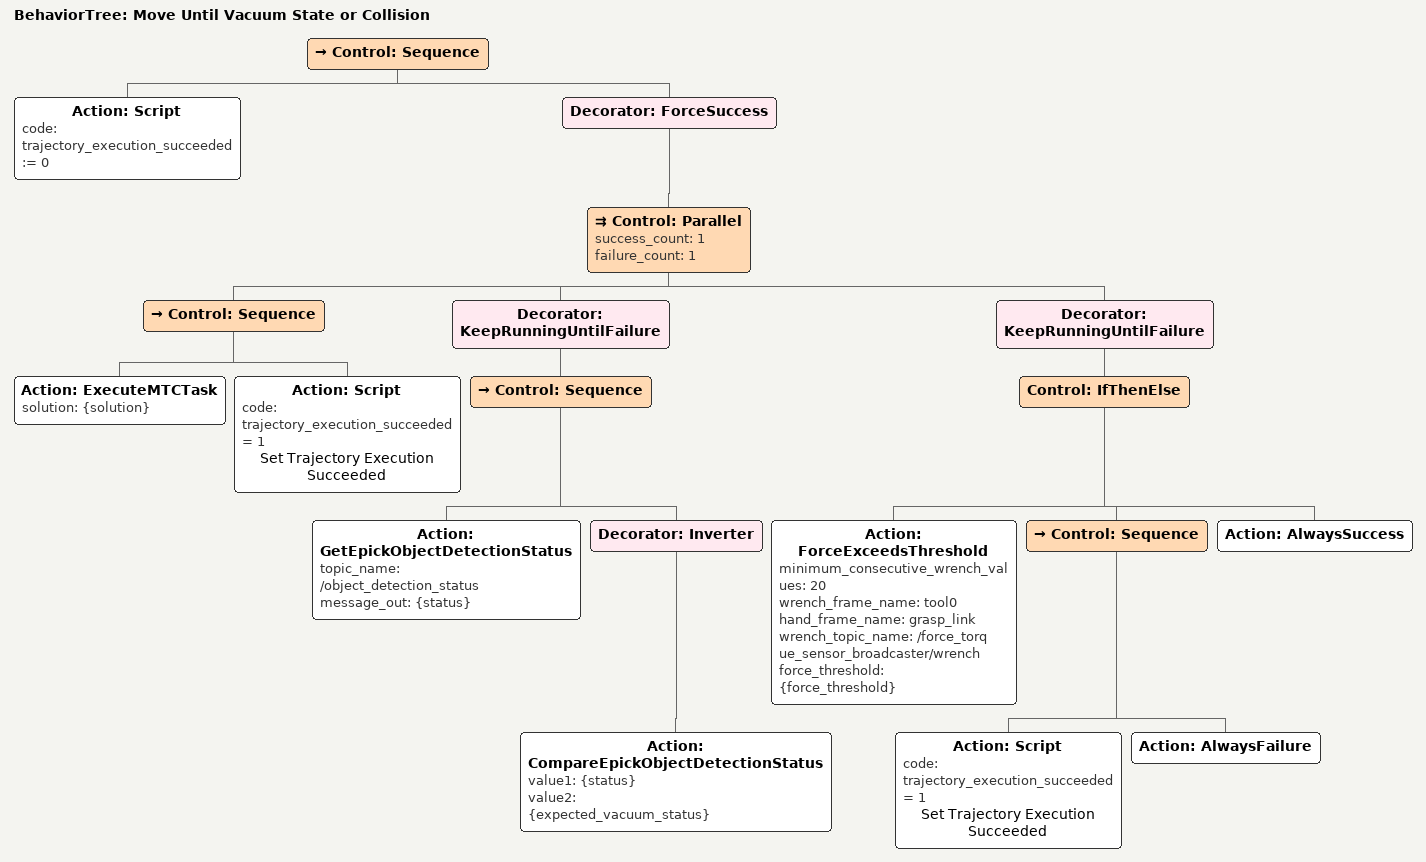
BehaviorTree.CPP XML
<?xml version='1.0' encoding='UTF-8'?>
<root BTCPP_format="4" main_tree_to_execute="Move Until Vacuum State or Collision">
  <BehaviorTree ID="Move Until Vacuum State or Collision" _description="Execute an MTC solution until it succeeds, until the object detection status of an Epick gripper matches a specific value, or until a wrench measurement exceeds a specific force threshold. If trajectory execution succeeds, set the value of the trajectory_execution_succeeded port to 1, and if trajectory execution fails or is interrupted set it to 0.">
    <Control ID="Sequence">
      <Action ID="Script" code="trajectory_execution_succeeded := 0"/>
      <Decorator ID="ForceSuccess">
        <Control ID="Parallel" success_count="1" failure_count="1">
          <Control ID="Sequence">
            <Action ID="ExecuteMTCTask" solution="{solution}"/>
            <Action ID="Script" code="trajectory_execution_succeeded = 1" name="Set Trajectory Execution Succeeded"/>
          </Control>
          <Decorator ID="KeepRunningUntilFailure">
            <Control ID="Sequence">
              <Action ID="GetEpickObjectDetectionStatus" topic_name="/object_detection_status" message_out="{status}"/>
              <Decorator ID="Inverter">
                <Action ID="CompareEpickObjectDetectionStatus" value1="{status}" value2="{expected_vacuum_status}"/>
              </Decorator>
            </Control>
          </Decorator>
          <Decorator ID="KeepRunningUntilFailure">
            <Control ID="IfThenElse">
              <Action ID="ForceExceedsThreshold" minimum_consecutive_wrench_values="20" wrench_frame_name="tool0" hand_frame_name="grasp_link" wrench_topic_name="/force_torque_sensor_broadcaster/wrench" force_threshold="{force_threshold}"/>
              <Control ID="Sequence">
                <Action ID="Script" code="trajectory_execution_succeeded = 1" name="Set Trajectory Execution Succeeded"/>
                <Action ID="AlwaysFailure"/>
              </Control>
              <Action ID="AlwaysSuccess"/>
            </Control>
          </Decorator>
        </Control>
      </Decorator>
    </Control>
  </BehaviorTree>
</root>
